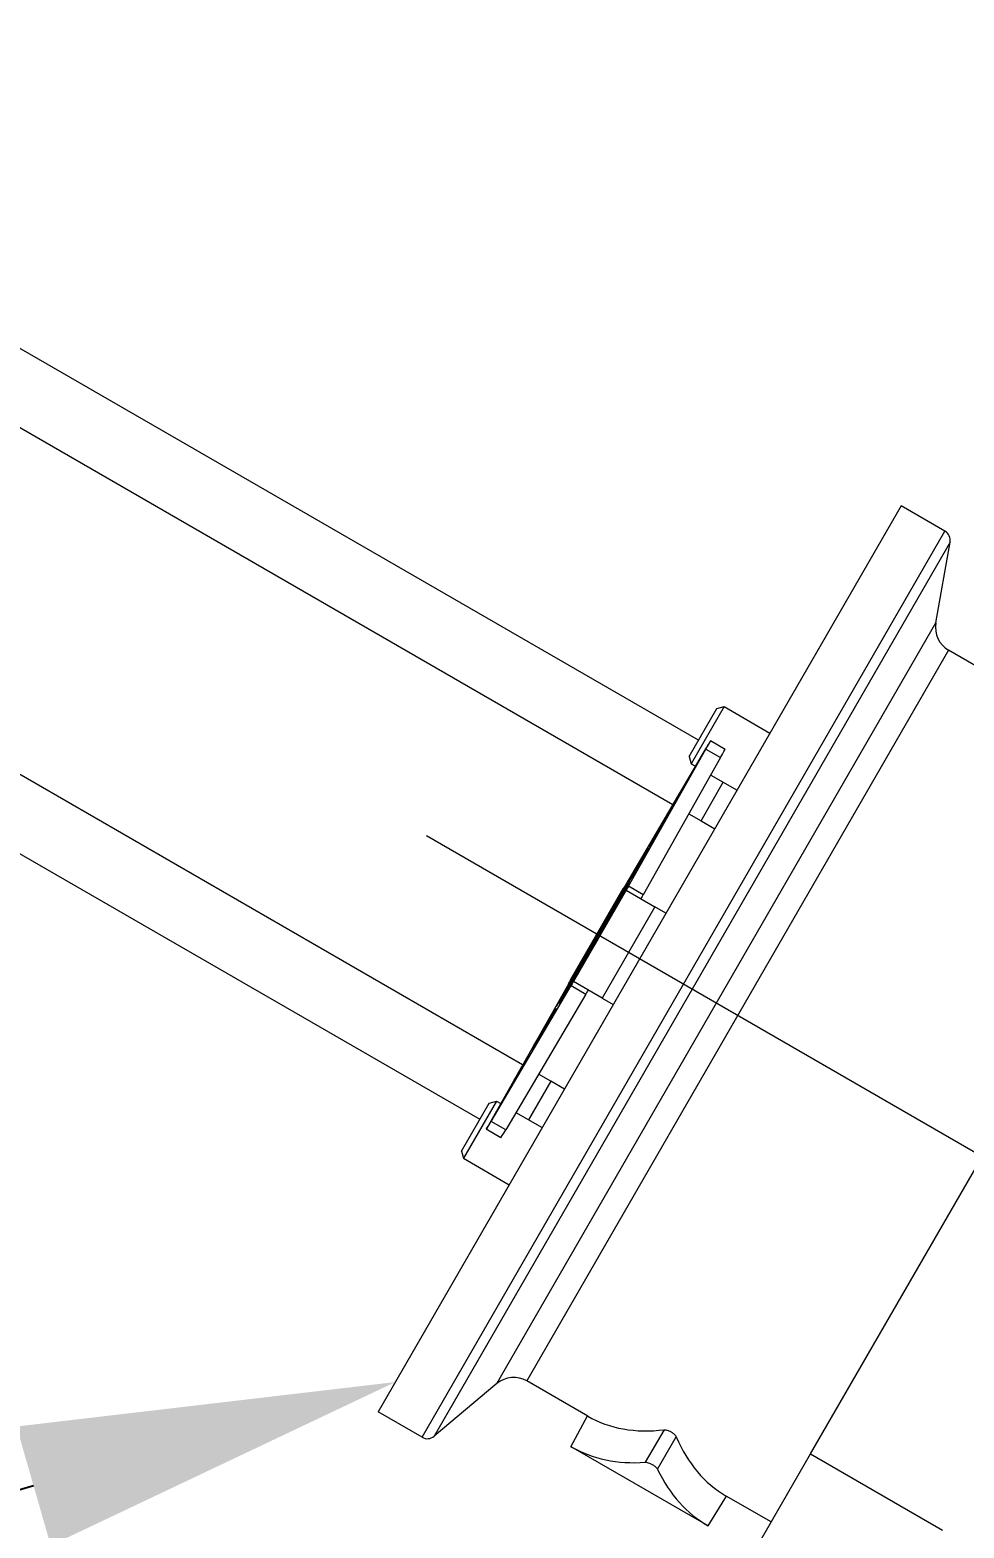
# Model space of a CAD drawing. Extents: x 0 to 216, y -4 to 280.
# Drawn here: x 140.62 to 146.52, y 151.76 to 161.23 of the extents above; entities that cross this region are included whole.
import ezdxf
from ezdxf import colors
from ezdxf.entities.mleader import LeaderData, LeaderLine
from ezdxf.math import Vec2, Vec3

# ---------------------------------------------------------------- set-up
doc = ezdxf.new("R2010")
doc.units = 0
doc.header["$LTSCALE"] = 10
doc.header["$MEASUREMENT"] = 0
doc.layers.add('CADdetails-1-ANNO', color=41, linetype='CONTINUOUS', lineweight=5)
doc.layers.add('CADdetails-3-FINE', color=11, linetype='CONTINUOUS', lineweight=5)
doc.styles.add('CADdetails-DIMENSIONS', font='ARIALN.TTF', dxfattribs={"height": 2.38})
doc.dimstyles.new('CADdetails-DIM', dxfattribs={"dimtxt": 2.38, "dimasz": 2.38, "dimexe": 0.5, "dimexo": 1.5, "dimgap": 1, "dimtad": 0, "dimzin": 0, "dimdsep": 46, "dimtxsty": 'CADdetails-DIMENSIONS', "dimcen": 1, "dimclrd": 256, "dimclre": 256, "dimclrt": 256, "dimadec": 0, "dimazin": 0, "dimtfac": 1, "dimtofl": 0, "dimtmove": 0, "dimatfit": 3, "dimfxl": 1, "dimtolj": 1, "dimtzin": 0, "dimarcsym": 0})

# ---------------------------------------------------------------- blocks, each defined once
blk = doc.blocks.new('*D4')
at = {"layer": 'CADdetails-1-ANNO', "lineweight": -2, "transparency": 16777216}
for p, q in [((163.7953, 160.0109), (163.7953, 177.4508)), ((135.4733, 160.5489), (134.9968, 160.824))]:
    blk.add_line(p, q, dxfattribs=at)
for start, end in [(94.16424, 110.05453), (129.94547, 145.83576)]:
    blk.add_arc((163.7953, 144.1972), 32.7536, start, end, dxfattribs=at)
at = {"layer": 'CADdetails-1-ANNO', "transparency": 16777216}
for points in [[(161.4025, 177.2607), (161.4313, 176.4679), (163.7953, 176.9508)], [(137.03, 162.3799), (136.3578, 162.8012), (135.4298, 160.574)]]:
    blk.add_solid(points, dxfattribs=at)
at = {"layer": 'CADdetails-1-ANNO', "transparency": 16777216, "insert": (147.4185, 172.5627), "char_height": 2.38, "attachment_point": 5, "rotation": 30, "style": 'CADdetails-DIMENSIONS'}
blk.add_mtext('\\A1;60%%D-90%%D', dxfattribs=at)

msp = doc.modelspace()

# ---------------------------------------------------------------- linework, layer by layer
at = {"layer": 'CADdetails-3-FINE'}
for p, q in [((144.8441, 156.736), (133.6161, 163.2185)), ((133.3994, 162.8432), (144.6815, 156.3295)), ((143.7315, 154.6841), (132.4494, 161.1978)), ((132.2327, 160.8225), (143.4608, 154.34)), ((146.1247, 158.2175), (142.8181, 152.4902)), ((146.4022, 158.0573), (146.1247, 158.2175)), ((143.0955, 152.33), (146.4022, 158.0573)), ((146.4345, 157.988), (143.1717, 152.3366)), ((146.3446, 157.4782), (146.4345, 157.988)), ((143.5683, 152.6694), (146.3446, 157.4782)), ((146.4254, 157.3049), (143.7588, 152.6861)), ((146.8109, 157.0823), (146.4254, 157.3049)), ((144.785, 156.6335), (144.96, 156.9366)), ((145.0055, 156.9488), (144.7972, 156.588)), ((144.96, 156.9366), (145.0055, 156.9488)), ((145.0055, 156.9488), (145.2956, 156.7813)), ((144.8889, 156.6816), (144.3834, 155.8234)), ((144.4005, 155.8135), (144.891, 156.6803)), ((144.891, 156.6803), (144.9834, 156.627)), ((145.0116, 156.6783), (144.9192, 156.7317)), ((144.9834, 156.627), (144.4929, 155.7601)), ((144.785, 156.6335), (144.7972, 156.588)), ((144.7972, 156.588), (144.8244, 156.5722)), ((144.8598, 156.2266), (145.0006, 156.4705)), ((144.9209, 156.5165), (145.0872, 156.4205)), ((144.7265, 156.4005), (144.6964, 156.3497)), ((144.7009, 156.3582), (144.7455, 156.4333)), ((144.7405, 156.4288), (144.7009, 156.3582)), ((144.7009, 156.359), (144.7237, 156.3997)), ((144.7009, 156.359), (144.7012, 156.3588)), ((144.7009, 156.3582), (144.7013, 156.358)), ((144.7237, 156.3997), (144.7405, 156.4288)), ((144.7237, 156.3997), (144.724, 156.3994)), ((144.7455, 156.4333), (144.7265, 156.4005)), ((144.6374, 156.2414), (144.6492, 156.2612)), ((144.6492, 156.2612), (144.6382, 156.2421)), ((144.6385, 156.248), (144.6827, 156.3266)), ((144.6571, 156.2802), (144.6385, 156.248)), ((144.6827, 156.3266), (144.6421, 156.2583)), ((144.6421, 156.2583), (144.6604, 156.29)), ((144.686, 156.3317), (144.6571, 156.2802)), ((144.6604, 156.29), (144.6822, 156.3267)), ((144.6604, 156.29), (144.6608, 156.2898)), ((144.6618, 156.2842), (144.6623, 156.2839)), ((144.6822, 156.3267), (144.6826, 156.3265)), ((144.6827, 156.3266), (144.683, 156.3264)), ((144.6917, 156.3427), (144.6921, 156.3425)), ((144.7822, 156.2714), (144.8598, 156.2266)), ((144.6178, 156.2121), (144.5876, 156.1613)), ((144.5895, 156.1601), (144.6191, 156.2113)), ((144.5994, 156.1749), (144.5905, 156.1595)), ((144.5921, 156.1698), (144.6367, 156.2449)), ((144.6318, 156.2404), (144.5921, 156.1698)), ((144.5921, 156.1707), (144.6149, 156.2113)), ((144.5921, 156.1707), (144.5925, 156.1705)), ((144.5921, 156.1698), (144.5925, 156.1696)), ((144.6196, 156.2119), (144.5985, 156.1754)), ((144.5985, 156.1754), (144.5988, 156.1752)), ((144.5988, 156.1752), (144.6178, 156.208)), ((144.5988, 156.1752), (144.5989, 156.1751)), ((144.6091, 156.1928), (144.5989, 156.1751)), ((144.5989, 156.1751), (144.5994, 156.1749)), ((144.6149, 156.2113), (144.6318, 156.2404)), ((144.6149, 156.2113), (144.6153, 156.2111)), ((144.6367, 156.2449), (144.6178, 156.2121)), ((144.6178, 156.208), (144.6179, 156.2079)), ((144.6191, 156.2113), (144.6192, 156.2113)), ((144.6246, 156.2197), (144.6248, 156.2196)), ((144.6382, 156.2421), (144.6291, 156.2269)), ((144.63, 156.2288), (144.6302, 156.2287)), ((144.634, 156.2365), (144.6342, 156.2364)), ((144.6374, 156.2414), (144.6377, 156.2412)), ((144.8598, 156.2266), (144.9464, 156.1766)), ((148.2242, 153.1872), (143.1232, 156.1322)), ((144.5297, 156.0596), (144.5739, 156.1383)), ((144.5483, 156.0918), (144.5297, 156.0596)), ((144.5739, 156.1383), (144.5333, 156.0699)), ((144.5333, 156.0699), (144.5516, 156.1016)), ((144.5772, 156.1433), (144.5483, 156.0918)), ((144.5516, 156.1016), (144.5734, 156.1383)), ((144.5516, 156.1016), (144.552, 156.1014)), ((144.5652, 156.1167), (144.5657, 156.1165)), ((144.5734, 156.1383), (144.5738, 156.1381)), ((144.5739, 156.1383), (144.5743, 156.138)), ((144.583, 156.1544), (144.5834, 156.1542)), ((144.5905, 156.1595), (144.5895, 156.1601)), ((144.509, 156.0238), (144.4789, 155.973)), ((144.4834, 155.9815), (144.528, 156.0566)), ((144.523, 156.052), (144.4834, 155.9815)), ((144.4834, 155.9823), (144.5062, 156.0229)), ((144.4834, 155.9823), (144.4837, 155.9821)), ((144.4834, 155.9815), (144.4838, 155.9812)), ((144.5062, 156.0229), (144.523, 156.052)), ((144.5062, 156.0229), (144.5065, 156.0227)), ((144.5216, 156.0421), (144.5065, 156.0158)), ((144.5088, 156.0183), (144.5243, 156.0451)), ((144.5088, 156.0183), (144.5092, 156.0181)), ((144.528, 156.0566), (144.509, 156.0238)), ((145.5519, 152.2252), (147.7211, 155.9825)), ((144.421, 155.8713), (144.4652, 155.9499)), ((144.4396, 155.9035), (144.421, 155.8713)), ((144.4652, 155.9499), (144.4246, 155.8815)), ((144.4246, 155.8815), (144.4429, 155.9133)), ((144.4367, 155.8942), (144.4374, 155.8938)), ((144.4685, 155.9549), (144.4396, 155.9035)), ((144.4429, 155.9133), (144.4647, 155.95)), ((144.4429, 155.9133), (144.4433, 155.913)), ((144.4647, 155.95), (144.4651, 155.9497)), ((144.4652, 155.9499), (144.4655, 155.9497)), ((144.4742, 155.966), (144.4746, 155.9658)), ((144.4751, 155.9627), (144.4753, 155.9625)), ((144.4751, 155.9589), (144.4753, 155.9588)), ((144.0348, 155.221), (144.3682, 155.7983)), ((144.3682, 155.7983), (144.0348, 155.221)), ((144.3864, 155.7878), (144.0531, 155.2104)), ((144.2198, 155.5018), (144.3936, 155.8089)), ((144.4043, 155.8272), (144.2306, 155.5201)), ((144.3157, 155.6747), (144.3921, 155.8071)), ((144.3923, 155.8069), (144.3159, 155.6745)), ((144.316, 155.6871), (144.4005, 155.8334)), ((144.4049, 155.837), (144.3178, 155.6861)), ((144.4007, 155.8333), (144.3317, 155.7138)), ((144.3322, 155.7135), (144.3969, 155.8254)), ((144.3971, 155.8253), (144.3324, 155.7133)), ((144.333, 155.713), (144.4047, 155.8371)), ((144.3682, 155.7983), (144.3682, 155.7983)), ((144.4003, 155.8354), (144.3701, 155.7846)), ((144.3745, 155.7991), (144.3753, 155.7987)), ((144.3746, 155.7931), (144.4192, 155.8682)), ((144.4142, 155.8637), (144.3746, 155.7931)), ((144.3746, 155.7939), (144.3974, 155.8346)), ((144.3746, 155.7939), (144.375, 155.7937)), ((144.3746, 155.7931), (144.375, 155.7929)), ((144.3864, 155.7878), (144.567, 155.6836)), ((144.3921, 155.8071), (144.3923, 155.8069)), ((144.3936, 155.8089), (144.3939, 155.8088)), ((144.394, 155.8098), (144.3944, 155.8096)), ((144.3969, 155.84), (144.3971, 155.8399)), ((144.3969, 155.8254), (144.3971, 155.8253)), ((144.3974, 155.8346), (144.4142, 155.8637)), ((144.3974, 155.8346), (144.3978, 155.8344)), ((144.3985, 155.8391), (144.3987, 155.839)), ((144.4192, 155.8682), (144.4003, 155.8354)), ((144.4005, 155.8334), (144.4007, 155.8333)), ((144.4929, 155.7601), (144.4005, 155.8135)), ((144.4047, 155.8371), (144.4049, 155.837)), ((144.421, 155.8797), (144.4218, 155.8792)), ((144.3122, 155.6829), (144.3564, 155.7615)), ((144.3308, 155.7151), (144.3122, 155.6829)), ((144.3564, 155.7615), (144.3158, 155.6932)), ((144.3158, 155.6932), (144.3341, 155.7249)), ((144.3304, 155.7227), (144.3311, 155.7223)), ((144.3597, 155.7666), (144.3308, 155.7151)), ((144.3317, 155.7138), (144.3322, 155.7135)), ((144.3322, 155.7135), (144.3324, 155.7133)), ((144.3324, 155.7133), (144.333, 155.713)), ((144.333, 155.713), (144.3332, 155.7129)), ((144.3341, 155.7249), (144.3559, 155.7616)), ((144.3341, 155.7249), (144.3345, 155.7247)), ((144.3559, 155.7616), (144.3563, 155.7614)), ((144.3564, 155.7615), (144.3568, 155.7613)), ((144.3655, 155.7776), (144.3658, 155.7774)), ((144.1467, 155.3873), (144.2801, 155.6183)), ((144.2803, 155.6181), (144.147, 155.3872)), ((144.567, 155.6836), (144.2336, 155.1062)), ((144.2433, 155.5584), (144.2701, 155.6076)), ((144.2763, 155.6176), (144.2437, 155.5578)), ((144.2915, 155.647), (144.2614, 155.5963)), ((144.2659, 155.6047), (144.3105, 155.6798)), ((144.3055, 155.6753), (144.2659, 155.6047)), ((144.2659, 155.6056), (144.2887, 155.6462)), ((144.2659, 155.6056), (144.2662, 155.6054)), ((144.2659, 155.6047), (144.2663, 155.6045)), ((144.2701, 155.6076), (144.2908, 155.6435)), ((144.2701, 155.6076), (144.2707, 155.6073)), ((144.2778, 155.6168), (144.2763, 155.6176)), ((144.2926, 155.6425), (144.2778, 155.6168)), ((144.2801, 155.6183), (144.2803, 155.6181)), ((144.2838, 155.62), (144.282, 155.621)), ((144.2839, 155.6422), (144.2846, 155.6417)), ((144.2887, 155.6462), (144.3055, 155.6753)), ((144.2887, 155.6462), (144.289, 155.646)), ((144.2908, 155.6435), (144.2926, 155.6425)), ((144.3105, 155.6798), (144.2915, 155.647)), ((144.297, 155.647), (144.2988, 155.646)), ((144.2988, 155.646), (144.2992, 155.6457)), ((144.3063, 155.6831), (144.3064, 155.683)), ((144.3079, 155.6821), (144.3081, 155.682)), ((144.3157, 155.6747), (144.3159, 155.6745)), ((144.3178, 155.6861), (144.316, 155.6871)), ((144.6381, 155.6425), (144.567, 155.6836)), ((144.2546, 155.5895), (144.1775, 155.4559)), ((144.2298, 155.5338), (144.1945, 155.4761)), ((144.1972, 155.4906), (144.2544, 155.5896)), ((144.2026, 155.4907), (144.2315, 155.5379)), ((144.2035, 155.4945), (144.2477, 155.5732)), ((144.2221, 155.5267), (144.2035, 155.4945)), ((144.2067, 155.5081), (144.207, 155.5079)), ((144.2477, 155.5732), (144.2071, 155.5048)), ((144.2071, 155.5048), (144.2254, 155.5365)), ((144.2163, 155.5272), (144.2165, 155.5271)), ((144.2198, 155.5018), (144.22, 155.5017)), ((144.251, 155.5782), (144.2221, 155.5267)), ((144.2254, 155.5365), (144.2472, 155.5732)), ((144.2254, 155.5365), (144.2258, 155.5363)), ((144.2437, 155.5578), (144.2298, 155.5338)), ((144.2315, 155.5379), (144.232, 155.5376)), ((144.2374, 155.5475), (144.2376, 155.5473)), ((144.2384, 155.5643), (144.2388, 155.5641)), ((144.2433, 155.5584), (144.2439, 155.5581)), ((144.2472, 155.5732), (144.2476, 155.573)), ((144.2477, 155.5732), (144.248, 155.5729)), ((144.2544, 155.5896), (144.2546, 155.5895)), ((144.2567, 155.5893), (144.2571, 155.5891)), ((144.207, 155.4793), (144.0279, 155.1752)), ((144.0383, 155.1937), (144.2174, 155.4977)), ((144.1593, 155.4274), (144.1446, 155.4018)), ((144.1487, 155.4072), (144.1491, 155.407)), ((144.1828, 155.4587), (144.1526, 155.4079)), ((144.1571, 155.4164), (144.2017, 155.4915)), ((144.1967, 155.4869), (144.1571, 155.4164)), ((144.1571, 155.4172), (144.1799, 155.4578)), ((144.1571, 155.4172), (144.1575, 155.417)), ((144.1571, 155.4164), (144.1575, 155.4161)), ((144.1937, 155.4868), (144.1789, 155.4613)), ((144.179, 155.459), (144.1792, 155.4589)), ((144.1794, 155.4505), (144.2026, 155.4907)), ((144.1812, 155.4495), (144.1794, 155.4505)), ((144.1799, 155.4578), (144.1967, 155.4869)), ((144.1799, 155.4578), (144.1803, 155.4576)), ((144.196, 155.4752), (144.1812, 155.4495)), ((144.2017, 155.4915), (144.1828, 155.4587)), ((144.1945, 155.4761), (144.196, 155.4752)), ((144.1972, 155.4906), (144.1974, 155.4904)), ((144.2026, 155.4907), (144.2033, 155.4904)), ((144.2174, 155.4977), (144.2177, 155.4976)), ((144.0392, 155.1959), (144.1157, 155.3283)), ((144.1159, 155.3281), (144.0395, 155.1958)), ((144.0937, 155.3135), (144.094, 155.3134)), ((144.0947, 155.3062), (144.1389, 155.3848)), ((144.1133, 155.3384), (144.0947, 155.3062)), ((144.1389, 155.3848), (144.0983, 155.3164)), ((144.0983, 155.3164), (144.1166, 155.3482)), ((144.1042, 155.3204), (144.1044, 155.3203)), ((144.1058, 155.3193), (144.106, 155.3192)), ((144.1422, 155.3899), (144.1133, 155.3384)), ((144.1149, 155.3516), (144.1151, 155.3515)), ((144.1157, 155.3283), (144.1159, 155.3281)), ((144.1166, 155.3482), (144.1384, 155.3849)), ((144.1166, 155.3482), (144.117, 155.3479)), ((144.1201, 155.3569), (144.1203, 155.3567)), ((144.1321, 155.3573), (144.1303, 155.3583)), ((144.1321, 155.3573), (144.1325, 155.357)), ((144.1384, 155.3849), (144.1388, 155.3846)), ((144.1389, 155.3848), (144.1393, 155.3846)), ((144.1433, 155.3989), (144.1436, 155.3987)), ((144.145, 155.3889), (144.1457, 155.3885)), ((144.1453, 155.3843), (144.1471, 155.3833)), ((144.1467, 155.3873), (144.147, 155.3872)), ((144.148, 155.4009), (144.1483, 155.4007)), ((144.0348, 155.221), (144.0348, 155.221)), ((144.0389, 155.2179), (144.0395, 155.2175)), ((144.074, 155.2703), (144.0439, 155.2195)), ((144.0484, 155.228), (144.093, 155.3031)), ((144.088, 155.2986), (144.0484, 155.228)), ((144.0484, 155.2288), (144.0712, 155.2695)), ((144.0484, 155.2288), (144.0487, 155.2286)), ((144.0484, 155.228), (144.0488, 155.2278)), ((144.0579, 155.2488), (144.0535, 155.2409)), ((144.0653, 155.2507), (144.0659, 155.2503)), ((144.0706, 155.2721), (144.0851, 155.2973)), ((144.0712, 155.2695), (144.088, 155.2986)), ((144.0712, 155.2695), (144.0715, 155.2693)), ((144.093, 155.3031), (144.074, 155.2703)), ((144.0851, 155.2973), (144.0856, 155.2971)), ((144.089, 155.3058), (144.0894, 155.3055)), ((144.0207, 155.1953), (143.5303, 154.3284)), ((143.5324, 154.3272), (144.0379, 155.1854)), ((144.1303, 155.1321), (143.6248, 154.2739)), ((144.0365, 155.1989), (143.9636, 155.0726)), ((143.9789, 155.0995), (144.0363, 155.199)), ((143.986, 155.1178), (144.0301, 155.1964)), ((144.0046, 155.15), (143.986, 155.1178)), ((144.0301, 155.1964), (143.9896, 155.1281)), ((143.9896, 155.1281), (144.0079, 155.1598)), ((143.9981, 155.1494), (143.9983, 155.1493)), ((143.9998, 155.1486), (144, 155.1485)), ((144, 155.1493), (144.0036, 155.1559)), ((144.0036, 155.1559), (144.0038, 155.1558)), ((144.0335, 155.2015), (144.0046, 155.15)), ((144.0079, 155.1598), (144.0297, 155.1965)), ((144.0079, 155.1598), (144.0083, 155.1596)), ((144.0154, 155.1758), (144.0157, 155.1756)), ((144.0258, 155.194), (144.0261, 155.1938)), ((144.0297, 155.1965), (144.0301, 155.1963)), ((144.0301, 155.1964), (144.0305, 155.1962)), ((144.0363, 155.199), (144.0365, 155.1989)), ((144.0378, 155.1929), (144.0382, 155.1927)), ((144.0379, 155.2146), (144.0381, 155.2144)), ((144.0379, 155.1854), (144.1303, 155.1321)), ((144.0383, 155.1937), (144.0387, 155.1935)), ((144.0392, 155.2126), (144.0396, 155.2123)), ((144.0392, 155.1959), (144.0395, 155.1958)), ((144.2336, 155.1062), (144.0531, 155.2104)), ((143.8637, 154.9036), (143.9424, 155.0401)), ((143.9426, 155.0399), (143.8793, 154.9303)), ((143.9424, 155.0401), (143.9426, 155.0399)), ((143.9591, 155.0797), (143.9598, 155.0793)), ((143.9618, 155.0736), (143.9773, 155.1004)), ((143.9636, 155.0726), (143.9618, 155.0736)), ((143.9773, 155.1004), (143.9789, 155.0995)), ((143.9789, 155.0995), (143.9791, 155.0994)), ((144.2336, 155.1062), (144.3047, 155.0652)), ((143.8649, 154.9121), (143.8796, 154.9377)), ((143.8814, 154.9367), (143.8656, 154.9093)), ((143.8796, 154.9377), (143.8814, 154.9367)), ((143.8799, 154.93), (143.9347, 155.0248)), ((143.9349, 155.0247), (143.8801, 154.9298)), ((143.9082, 154.9861), (143.9245, 155.0143)), ((143.9085, 154.986), (143.9082, 154.9861)), ((143.9247, 155.0141), (143.9085, 154.986)), ((143.9093, 154.9855), (143.9255, 155.0137)), ((143.9095, 154.9854), (143.9093, 154.9855)), ((143.9258, 155.0135), (143.9095, 154.9854)), ((143.9245, 155.0143), (143.9247, 155.0141)), ((143.9255, 155.0137), (143.9258, 155.0135)), ((143.9347, 155.0248), (143.9349, 155.0247)), ((143.8656, 154.9093), (143.8028, 154.8038)), ((143.8035, 154.8059), (143.8663, 154.9113)), ((143.8654, 154.9026), (143.8637, 154.9036)), ((143.8663, 154.9113), (143.8649, 154.9121)), ((143.8809, 154.9294), (143.8654, 154.9026)), ((143.8663, 154.9113), (143.8666, 154.9111)), ((143.8793, 154.9303), (143.8799, 154.93)), ((143.8799, 154.93), (143.8801, 154.9298)), ((143.8801, 154.9298), (143.8809, 154.9294)), ((143.7877, 154.7784), (143.8035, 154.8059)), ((143.7895, 154.7774), (143.7877, 154.7784)), ((143.8042, 154.803), (143.7895, 154.7774)), ((143.8028, 154.8038), (143.8042, 154.803)), ((143.8035, 154.8059), (143.8039, 154.8056)), ((143.7193, 154.66), (143.7195, 154.6599)), ((143.7245, 154.6653), (143.7247, 154.6651)), ((143.7477, 154.7073), (143.748, 154.7071)), ((143.7637, 154.7358), (143.749, 154.7102)), ((143.7531, 154.7156), (143.7535, 154.7154)), ((143.675, 154.5805), (143.6895, 154.6057)), ((143.6895, 154.6057), (143.69, 154.6055)), ((143.6934, 154.6142), (143.6938, 154.6139)), ((143.6981, 154.6219), (143.6984, 154.6218)), ((143.9098, 154.5811), (143.769, 154.3372)), ((143.9098, 154.5811), (143.8322, 154.6259)), ((143.9964, 154.5311), (143.9098, 154.5811)), ((143.345, 154.1393), (143.52, 154.4425)), ((143.5655, 154.4547), (143.3572, 154.0938)), ((143.52, 154.4425), (143.5655, 154.4547)), ((143.5655, 154.4547), (143.5928, 154.4389)), ((143.6892, 154.3832), (143.8556, 154.2872)), ((143.5944, 154.2238), (143.5021, 154.2771)), ((143.6248, 154.2739), (143.5324, 154.3272)), ((143.345, 154.1393), (143.3572, 154.0938)), ((143.3572, 154.0938), (143.6472, 153.9263)), ((143.5683, 152.6694), (143.1717, 152.3366)), ((144.1442, 152.4635), (143.7588, 152.6861)), ((143.0955, 152.33), (142.8181, 152.4902)), ((144.0374, 152.2705), (144.1423, 152.4646)), ((144.6259, 152.3774), (144.5073, 152.1721)), ((144.5847, 152.1273), (144.7033, 152.3327)), ((143.5761, 148.8032), (145.5519, 152.2252)), ((144.9047, 151.7698), (144.0377, 152.2704)), ((145.5519, 152.2252), (146.3875, 151.7427)), ((144.9049, 151.7697), (145.0206, 151.9576)), ((145.3031, 151.7944), (145.0187, 151.9587))]:
    msp.add_line(p, q, dxfattribs=at)
for centre, radius, start, end in [((146.3689, 157.9996), 0.0667, 350, 60), ((146.5088, 157.4492), 0.1667, 170, 240), ((143.6754, 152.5417), 0.1667, 60, 130), ((143.1289, 152.3877), 0.0667, 240, 310)]:
    msp.add_arc(centre, radius, start, end, dxfattribs=at)
for centre, major_axis, ratio, start_param, end_param in [((144.8192, 156.5585), (0.1, 0.1732), 0.008727, 5.497787, 7.068583), ((144.9116, 156.5051), (0.1, 0.1732), 0.008727, 5.497787, 6.283185), ((144.4182, 155.8849), (-0.05, -0.0866), 0.008727, 0, 0.785398), ((144.4364, 155.8744), (-0.05, -0.0866), 0.008727, 5.497787, 6.283185), ((144.3924, 155.8069), (0.0167, 0.0289), 0.008727, 5.497787, 7.853982), ((144.3924, 155.8069), (0.00167, 0.00289), 0.008727, 5.497787, 7.853982), ((144.5288, 155.8211), (-0.05, -0.0866), 0.008727, 5.497787, 6.283185), ((144.2803, 155.6181), (0.0167, 0.0289), 0.008727, 0, 1.570796), ((144.2803, 155.6181), (0.00167, 0.00289), 0.008727, 0, 1.570796), ((144.3154, 155.6748), (-0.0317, -0.0548), 0.008727, 0, 1.570796), ((144.3154, 155.6748), (-0.0167, -0.0289), 0.008727, 0, 1.570796), ((144.2186, 155.4998), (-0.0167, -0.0289), 0.008727, 0.785398, 2.356194), ((144.2186, 155.4998), (0.00167, 0.00289), 0.008727, 3.926991, 5.497787), ((144.1154, 155.3284), (0.0167, 0.0289), 0.008727, 4.712389, 6.283185), ((144.1154, 155.3284), (0.0317, 0.0548), 0.008727, 4.712389, 6.283185), ((144.147, 155.3872), (-0.0167, -0.0289), 0.008727, 4.712389, 6.283185), ((144.147, 155.3872), (-0.00167, -0.00289), 0.008727, 4.712389, 6.283185), ((143.9848, 155.1344), (0.05, 0.0866), 0.008727, 5.497787, 6.283185), ((144.0395, 155.1957), (-0.0167, -0.0289), 0.008727, 4.712389, 7.068583), ((144.0395, 155.1957), (-0.00167, -0.00289), 0.008727, 4.712389, 7.068583), ((144.0031, 155.1238), (0.05, 0.0866), 0.008727, 0, 0.785398), ((144.0955, 155.0705), (0.05, 0.0866), 0.008727, 0, 0.785398), ((143.6021, 154.4503), (-0.1, -0.1732), 0.008727, 5.497787, 7.068583), ((143.6944, 154.397), (-0.1, -0.1732), 0.008727, 0, 0.785398), ((145.4325, 154.799), (-1.2731, -2.3439), 0.499746, 6.270185, 6.625148), ((146.3971, 154.242), (1.3933, 2.2745), 0.499746, 2.79963, 3.154593), ((145.4325, 154.799), (-1.3785, -2.5378), 0.499746, 6.270007, 6.593592), ((146.3971, 154.242), (1.5085, 2.4627), 0.499746, 2.831186, 3.154771)]:
    msp.add_ellipse(centre, major_axis=major_axis, ratio=ratio, start_param=start_param, end_param=end_param, dxfattribs=at)
for major_axis in [(-0.0583, -0.101), (0.0483, 0.0837)]:
    msp.add_ellipse((144.6135, 156.2005), major_axis=major_axis, ratio=0.008727, dxfattribs=at)
for points, knots in [([(149.9589, 156.9969), (149.9586, 156.997), (149.9583, 156.9971), (149.9468, 156.9951), (149.8889, 156.8952), (149.6745, 156.5274), (149.5209, 156.262), (149.1956, 155.6993), (149.042, 155.4335), (148.6863, 154.8178), (148.4805, 154.4614), (148.1352, 153.8635), (147.9999, 153.6291), (147.8646, 153.3948), (147.7293, 153.1604), (147.594, 152.926), (147.2488, 152.3281), (147.0431, 151.9716), (146.6877, 151.3558), (146.5343, 151.0899), (146.2096, 150.5267), (146.0566, 150.2611), (145.8453, 149.8914), (145.7877, 149.7914), (145.7918, 149.7804), (145.792, 149.7801), (145.7923, 149.78)], [0.929217, 0.929217, 0.929217, 0.929217, 0.970544, 0.970544, 2.191026, 2.191026, 3.388647, 3.388647, 4.240256, 4.240256, 5.210325, 5.210325, 5.816617, 5.816617, 5.816617, 6.42291, 6.42291, 7.392978, 7.392978, 8.244588, 8.244588, 9.442209, 9.442209, 10.66269, 10.66269, 10.704017, 10.704017, 10.704017, 10.704017]), ([(145.9021, 149.8042), (145.9018, 149.8043), (145.9016, 149.8046), (145.8977, 149.8157), (145.9558, 149.9164), (146.1639, 150.2802), (146.314, 150.5409), (146.6325, 151.0933), (146.7829, 151.3541), (147.1314, 151.9579), (147.3331, 152.3074), (147.6714, 152.8936), (147.8041, 153.1233), (147.9368, 153.3531), (148.0694, 153.5829), (148.2021, 153.8127), (148.5405, 154.3988), (148.7423, 154.7482), (149.0911, 155.3519), (149.2417, 155.6125), (149.5608, 156.1645), (149.7115, 156.4249), (149.9226, 156.787), (149.9807, 156.8877), (149.9923, 156.8899), (149.9926, 156.8898), (149.9929, 156.8897)], [-10.705121, -10.705121, -10.705121, -10.705121, -10.66269, -10.66269, -9.442209, -9.442209, -8.244588, -8.244588, -7.392978, -7.392978, -6.42291, -6.42291, -5.816617, -5.816617, -5.816617, -5.210325, -5.210325, -4.240256, -4.240256, -3.388647, -3.388647, -2.191026, -2.191026, -0.970544, -0.970544, -0.928114, -0.928114, -0.928114, -0.928114]), ([(149.7664, 156.4517), (149.7598, 156.4546), (149.7201, 156.3957), (149.5706, 156.1509), (149.4548, 155.9545), (149.1684, 155.4642), (149.001, 155.1761), (148.6521, 154.5739), (148.4746, 154.2671), (148.1771, 153.7525), (148.0605, 153.5507), (147.944, 153.3489), (147.8275, 153.1471), (147.7111, 152.9453), (147.4141, 152.4303), (147.2371, 152.1232), (146.8901, 151.5199), (146.7243, 151.2309), (146.4429, 150.7377), (146.3307, 150.5393), (146.1935, 150.2873), (146.1623, 150.2236), (146.1682, 150.2193)], [-9.008219, -9.008219, -9.008219, -9.008219, -8.067532, -8.067532, -7.047143, -7.047143, -6.079665, -6.079665, -5.226026, -5.226026, -4.692501, -4.692501, -4.692501, -4.158977, -4.158977, -3.305337, -3.305337, -2.337859, -2.337859, -1.31747, -1.31747, -0.376783, -0.376783, -0.376783, -0.376783]), ([(144.6259, 152.3774), (144.629, 152.3778), (144.6329, 152.3776), (144.6415, 152.3761), (144.647, 152.3746), (144.6585, 152.3702), (144.6644, 152.3674), (144.6753, 152.3611), (144.6808, 152.3574), (144.6903, 152.3496), (144.6943, 152.3457), (144.7, 152.3389), (144.702, 152.3356), (144.7033, 152.3327)], [0.077739, 0.077739, 0.077739, 0.077739, 0.09078807, 0.09078807, 0.10509265, 0.10509265, 0.11939723, 0.11939723, 0.13370181, 0.13370181, 0.14800639, 0.14800639, 0.16105547, 0.16105547, 0.16105547, 0.16105547]), ([(144.5073, 152.1721), (144.5103, 152.1723), (144.5141, 152.1719), (144.5226, 152.1702), (144.528, 152.1686), (144.5394, 152.164), (144.5454, 152.1611), (144.5562, 152.1548), (144.5617, 152.1511), (144.5714, 152.1436), (144.5755, 152.1397), (144.5812, 152.1332), (144.5834, 152.1301), (144.5847, 152.1273)], [0.07718283, 0.07718283, 0.07718283, 0.07718283, 0.09002647, 0.09002647, 0.10433768, 0.10433768, 0.11864889, 0.11864889, 0.1329601, 0.1329601, 0.14727131, 0.14727131, 0.16011495, 0.16011495, 0.16011495, 0.16011495])]:
    msp.add_open_spline(points, degree=3, knots=knots, dxfattribs=at)
for points in [[(144.6917, 156.3427), (144.6955, 156.3496), (144.7009, 156.359)], [(144.6822, 156.3267), (144.689, 156.3382), (144.6917, 156.3427)], [(144.6914, 156.3413), (144.6876, 156.3346), (144.686, 156.3317)], [(144.6964, 156.3497), (144.6938, 156.3454), (144.6914, 156.3413)], [(144.583, 156.1544), (144.5868, 156.1612), (144.5921, 156.1707)], [(144.6141, 156.2013), (144.6125, 156.1987), (144.6091, 156.1928)], [(144.6291, 156.2269), (144.6252, 156.2203), (144.6201, 156.2117), (144.6161, 156.2049), (144.6141, 156.2013)], [(144.6178, 156.208), (144.6238, 156.2185), (144.6306, 156.2303), (144.634, 156.2365), (144.634, 156.2365)], [(144.6191, 156.2113), (144.628, 156.2267), (144.6373, 156.2428), (144.643, 156.2523), (144.6431, 156.2523)], [(144.634, 156.2365), (144.6339, 156.2366), (144.627, 156.2247), (144.6196, 156.2119)], [(144.6431, 156.2523), (144.6432, 156.2522), (144.6342, 156.2362), (144.6246, 156.2197)], [(144.6246, 156.2197), (144.6281, 156.2256), (144.63, 156.2288)], [(144.63, 156.2288), (144.6339, 156.2354), (144.6374, 156.2414)], [(144.5734, 156.1383), (144.5802, 156.1498), (144.583, 156.1544)], [(144.5826, 156.1529), (144.5789, 156.1463), (144.5772, 156.1433)], [(144.5876, 156.1613), (144.5851, 156.1571), (144.5826, 156.1529)], [(144.4742, 155.966), (144.478, 155.9728), (144.4834, 155.9823)], [(144.5065, 156.0158), (144.5022, 156.0088), (144.4866, 155.9823), (144.4749, 155.9619)], [(144.4751, 155.9627), (144.4926, 155.993), (144.5167, 156.0341), (144.5216, 156.0421)], [(144.4751, 155.9589), (144.4881, 155.9814), (144.5058, 156.0127), (144.5088, 156.0183)], [(144.5243, 156.0451), (144.5197, 156.0365), (144.4948, 155.9927), (144.4766, 155.9611)], [(144.3969, 155.84), (144.4062, 155.8562), (144.4206, 155.8808), (144.4299, 155.8965), (144.4355, 155.9054), (144.4358, 155.9053)], [(144.4358, 155.9053), (144.4361, 155.9051), (144.428, 155.8902), (144.4114, 155.861), (144.3987, 155.839)], [(144.4208, 155.8666), (144.4205, 155.8668), (144.4341, 155.8912), (144.4596, 155.9359), (144.4751, 155.9627)], [(144.4766, 155.9611), (144.4578, 155.9285), (144.4339, 155.8877), (144.4211, 155.8665), (144.4208, 155.8666)], [(144.4749, 155.9619), (144.4615, 155.9387), (144.4435, 155.9071), (144.4366, 155.8943), (144.4367, 155.8942)], [(144.4367, 155.8942), (144.437, 155.8941), (144.446, 155.909), (144.4644, 155.9405), (144.4751, 155.9589)], [(144.4647, 155.95), (144.4715, 155.9614), (144.4742, 155.966)], [(144.4739, 155.9646), (144.4701, 155.9579), (144.4685, 155.9549)], [(144.4789, 155.973), (144.4763, 155.9687), (144.4739, 155.9646)], [(144.3597, 155.7736), (144.3594, 155.7738), (144.3676, 155.7888), (144.3841, 155.8178), (144.3969, 155.84)], [(144.372, 155.7932), (144.3602, 155.7733), (144.3597, 155.7736)], [(144.3655, 155.7776), (144.3693, 155.7845), (144.3746, 155.7939)], [(144.3987, 155.839), (144.3818, 155.8097), (144.372, 155.7932)], [(144.3745, 155.7991), (144.3749, 155.7989), (144.3886, 155.822), (144.3985, 155.8391)], [(144.3813, 155.8123), (144.374, 155.7994), (144.3745, 155.7991)], [(144.3969, 155.8396), (144.387, 155.8225), (144.3813, 155.8123)], [(144.421, 155.8797), (144.4206, 155.8799), (144.4068, 155.8569), (144.3969, 155.8396)], [(144.3985, 155.8391), (144.4083, 155.856), (144.4214, 155.8794), (144.421, 155.8797)], [(144.3063, 155.6831), (144.3156, 155.6992), (144.3299, 155.7238), (144.3393, 155.7396), (144.3449, 155.7485), (144.3451, 155.7483)], [(144.3304, 155.7227), (144.3299, 155.723), (144.3162, 155.6999), (144.3063, 155.6827)], [(144.3079, 155.6821), (144.3177, 155.6991), (144.3308, 155.7225), (144.3304, 155.7227)], [(144.3451, 155.7483), (144.3454, 155.7481), (144.3374, 155.7333), (144.3208, 155.7041), (144.3081, 155.682)], [(144.3559, 155.7616), (144.3627, 155.7731), (144.3655, 155.7776)], [(144.3651, 155.7762), (144.3614, 155.7695), (144.3597, 155.7666)], [(144.3701, 155.7846), (144.3676, 155.7803), (144.3651, 155.7762)], [(144.2614, 155.5963), (144.2588, 155.592), (144.2564, 155.5878)], [(144.2567, 155.5893), (144.2605, 155.5961), (144.2659, 155.6056)], [(144.2691, 155.6166), (144.2688, 155.6168), (144.277, 155.6318), (144.2935, 155.6609), (144.3063, 155.6831)], [(144.2814, 155.6362), (144.2696, 155.6163), (144.2691, 155.6166)], [(144.3081, 155.682), (144.2912, 155.6528), (144.2814, 155.6362)], [(144.2907, 155.6553), (144.2834, 155.6424), (144.2839, 155.6422)], [(144.2839, 155.6422), (144.2843, 155.6419), (144.298, 155.665), (144.3079, 155.6821)], [(144.3063, 155.6827), (144.2964, 155.6656), (144.2907, 155.6553)], [(144.1789, 155.4613), (144.1802, 155.4641), (144.1996, 155.4984), (144.2163, 155.5272)], [(144.179, 155.459), (144.1819, 155.4641), (144.1946, 155.4867), (144.2067, 155.5081)], [(144.2161, 155.5265), (144.2058, 155.5086), (144.1936, 155.4871), (144.1937, 155.4868)], [(144.2195, 155.5299), (144.2067, 155.5075), (144.1996, 155.4948), (144.1972, 155.4906)], [(144.2067, 155.5081), (144.2254, 155.541), (144.2385, 155.5643), (144.2384, 155.5643)], [(144.2384, 155.5643), (144.2382, 155.5644), (144.2259, 155.5434), (144.2161, 155.5265)], [(144.2163, 155.5272), (144.2331, 155.5563), (144.2529, 155.59), (144.2531, 155.5899)], [(144.2531, 155.5899), (144.2532, 155.5899), (144.2478, 155.5799), (144.2346, 155.5566), (144.2195, 155.5299)], [(144.2315, 155.5379), (144.2355, 155.5444), (144.2374, 155.5475)], [(144.2374, 155.5475), (144.2393, 155.5509), (144.2433, 155.5584)], [(144.2472, 155.5732), (144.254, 155.5847), (144.2567, 155.5893)], [(144.2564, 155.5878), (144.2526, 155.5812), (144.251, 155.5782)], [(144.1042, 155.3204), (144.1204, 155.3484), (144.1466, 155.3933), (144.1607, 155.4166), (144.1609, 155.4164)], [(144.1609, 155.4164), (144.1612, 155.4163), (144.1473, 155.3912), (144.1212, 155.3455), (144.1061, 155.3193)], [(144.1149, 155.3516), (144.1279, 155.3741), (144.1478, 155.4084), (144.1588, 155.4269), (144.1593, 155.4274)], [(144.1201, 155.3569), (144.1289, 155.3721), (144.1424, 155.3957), (144.1488, 155.4072), (144.1487, 155.4072)], [(144.1636, 155.433), (144.1637, 155.4329), (144.1533, 155.4143), (144.1334, 155.3795), (144.121, 155.358)], [(144.1487, 155.4072), (144.1487, 155.4073), (144.1422, 155.3964), (144.1348, 155.3837)], [(144.1433, 155.3989), (144.1535, 155.4164), (144.1634, 155.4331), (144.1636, 155.433)], [(144.1526, 155.4079), (144.1501, 155.4036), (144.1476, 155.3995)], [(144.148, 155.4009), (144.1518, 155.4077), (144.1571, 155.4172)], [(144.1775, 155.4559), (144.1772, 155.4557), (144.179, 155.459)], [(144.0493, 155.2231), (144.0489, 155.2234), (144.0796, 155.2777), (144.1042, 155.3204)], [(144.1061, 155.3193), (144.0895, 155.2907), (144.0633, 155.2459), (144.0496, 155.223), (144.0493, 155.2231)], [(144.1045, 155.3204), (144.0882, 155.2921), (144.0649, 155.2509), (144.0653, 155.2507)], [(144.0653, 155.2507), (144.0656, 155.2505), (144.0886, 155.2896), (144.1058, 155.3193)], [(144.121, 155.358), (144.1051, 155.3304), (144.0836, 155.2935), (144.0711, 155.2726), (144.0706, 155.2721)], [(144.0742, 155.28), (144.0741, 155.2801), (144.0839, 155.2977), (144.1031, 155.3311), (144.1149, 155.3516)], [(144.0851, 155.2973), (144.0863, 155.2991), (144.0941, 155.3121), (144.1101, 155.3396), (144.1201, 155.3569)], [(144.1157, 155.3526), (144.1017, 155.3283), (144.0889, 155.3058), (144.089, 155.3058)], [(144.089, 155.3058), (144.0891, 155.3057), (144.0937, 155.3135)], [(144.1348, 155.3837), (144.1301, 155.3755), (144.0977, 155.3197), (144.0911, 155.3085)], [(144.0937, 155.3135), (144.0983, 155.3214), (144.1362, 155.3867), (144.1433, 155.3989)], [(144.145, 155.3889), (144.1448, 155.389), (144.1349, 155.3725), (144.1161, 155.3405), (144.1045, 155.3204)], [(144.1058, 155.3193), (144.1232, 155.3495), (144.1453, 155.3887), (144.145, 155.3889)], [(144.1446, 155.4018), (144.1433, 155.3999), (144.1292, 155.376), (144.1157, 155.3526)], [(144.1384, 155.3849), (144.1452, 155.3963), (144.148, 155.4009)], [(144.1476, 155.3995), (144.1439, 155.3928), (144.1422, 155.3899)], [(143.9981, 155.1494), (144.0143, 155.1774), (144.0405, 155.2223), (144.0545, 155.2456), (144.0548, 155.2455)], [(144.0389, 155.2179), (144.0387, 155.218), (144.0287, 155.2016), (144.01, 155.1695), (143.9984, 155.1494)], [(144.0258, 155.194), (144.0393, 155.2177), (144.0389, 155.2179)], [(144.0535, 155.2409), (144.0409, 155.2192), (144.0282, 155.1975)], [(144.0379, 155.2146), (144.0488, 155.2331), (144.0579, 155.2488)], [(144.0548, 155.2455), (144.055, 155.2453), (144.0466, 155.23), (144.0379, 155.2146)], [(144.0439, 155.2195), (144.0413, 155.2152), (144.0389, 155.2111)], [(144.0392, 155.2126), (144.043, 155.2194), (144.0484, 155.2288)], [(144.0911, 155.3085), (144.0827, 155.294), (144.0743, 155.28), (144.0742, 155.28)], [(143.9432, 155.0522), (143.9429, 155.0523), (143.9566, 155.0769), (143.9821, 155.1217), (143.9981, 155.1494)], [(143.9997, 155.1479), (143.9839, 155.1205), (143.9578, 155.0759), (143.9435, 155.052), (143.9432, 155.0522)], [(143.9984, 155.1494), (143.9812, 155.1196), (143.9588, 155.0799), (143.9591, 155.0797)], [(143.9591, 155.0797), (143.9595, 155.0795), (143.9823, 155.1183), (143.9998, 155.1486)], [(144.0282, 155.1975), (144.0153, 155.175), (143.9997, 155.1479)], [(143.9998, 155.1486), (144.0081, 155.1629), (144.0154, 155.1758)], [(144.0154, 155.1758), (144.0081, 155.1632), (144, 155.1493)], [(144.0036, 155.1559), (144.017, 155.179), (144.0258, 155.194)], [(144.0297, 155.1965), (144.0365, 155.208), (144.0392, 155.2126)], [(144.0389, 155.2111), (144.0351, 155.2044), (144.0335, 155.2015)], [(143.7254, 154.6664), (143.7095, 154.6388), (143.688, 154.6019), (143.6755, 154.581), (143.675, 154.5805)], [(143.6786, 154.5884), (143.6785, 154.5885), (143.6883, 154.6061), (143.7075, 154.6395), (143.7193, 154.66)], [(143.6895, 154.6057), (143.6907, 154.6075), (143.6985, 154.6205), (143.7145, 154.648), (143.7245, 154.6653)], [(143.7201, 154.661), (143.7061, 154.6367), (143.6933, 154.6142), (143.6934, 154.6142)], [(143.7392, 154.6921), (143.7345, 154.6839), (143.7021, 154.6281), (143.6955, 154.6169)], [(143.6981, 154.6219), (143.7027, 154.6297), (143.7406, 154.6951), (143.7477, 154.7073)], [(143.7193, 154.66), (143.7323, 154.6825), (143.7522, 154.7168), (143.7632, 154.7353), (143.7637, 154.7358)], [(143.749, 154.7102), (143.7477, 154.7083), (143.7336, 154.6844), (143.7201, 154.661)], [(143.7245, 154.6653), (143.7333, 154.6805), (143.7468, 154.7041), (143.7532, 154.7156), (143.7531, 154.7156)], [(143.768, 154.7414), (143.7681, 154.7413), (143.7577, 154.7227), (143.7378, 154.6879), (143.7254, 154.6664)], [(143.7531, 154.7156), (143.7531, 154.7157), (143.7466, 154.7048), (143.7392, 154.6921)], [(143.7477, 154.7073), (143.7579, 154.7248), (143.7678, 154.7415), (143.768, 154.7414)], [(143.6955, 154.6169), (143.6871, 154.6024), (143.6787, 154.5884), (143.6786, 154.5884)], [(143.6934, 154.6142), (143.6935, 154.6141), (143.6981, 154.6219)]]:
    msp.add_open_spline(points, degree=2, dxfattribs=at)

# ---------------------------------------------------------------- dimensions: what is measured, and where the dimension line sits
at = {"layer": 'CADdetails-1-ANNO'}
dim = msp.add_angular_dim_2l(base=(152.5929, 174.9755), line1=((140.3981, 157.7056), (136.7723, 159.7989)), line2=((163.7953, 150.6772), (163.7953, 158.5109)), text='60%%D-90%%D', dimstyle='CADdetails-DIM', dxfattribs=at)
dim.commit()
dim.dimension.update_dxf_attribs({"geometry": '*D4', "text_midpoint": (147.4185, 172.5627)})

# ---------------------------------------------------------------- leaders
ml = msp.add_multileader_mtext('Standard', dxfattribs=at)
ml.set_content('', color=256, style='CADdetails-DIMENSIONS')
ml.set_leader_properties()
ml.build(insert=Vec2(0, 0))
ml.multileader.update_dxf_attribs({"dogleg_length": 2, "arrow_head_size": 2.38})
ctx = ml.context
ctx.base_point, ctx.char_height, ctx.arrow_head_size, ctx.landing_gap_size, ctx.plane_origin = Vec3(129.59, 150.284), 2.38, 2.38, 1.5, Vec3(142.9272, 152.6792)
ctx.text_align_type = 2
notes = []
notes.append((ctx, [(0, (1, 1, 0), (134.59, 150.284), (-1, 0), 2, [(0, [(142.9272, 152.6792)], 0, [])])]))
ctx.mtext.insert, ctx.mtext.alignment, ctx.mtext.flow_direction = Vec3(131.09, 151.474), 3, 5
for ctx, leaders in notes:
    for number, flags, end, landing, length, lines in leaders:
        leader = LeaderData()
        leader.index, (leader.has_last_leader_line, leader.has_dogleg_vector, leader.attachment_direction) = number, flags
        leader.last_leader_point, leader.dogleg_vector, leader.dogleg_length = Vec3(end), Vec3(landing), length
        for number, points, colour, breaks in lines:
            line = LeaderLine()
            line.index, line.vertices, line.color, line.breaks = number, Vec3.list(points), colors.encode_raw_color(colour), breaks
            leader.lines.append(line)
        ctx.leaders.append(leader)

doc.saveas('drawing.dxf')
